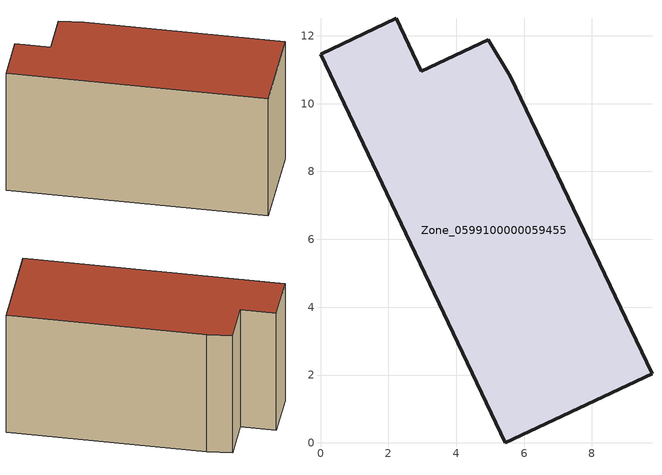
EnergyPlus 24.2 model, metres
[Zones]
Zone_0599100000059455
 floor ground (C_G): 2.98,10.95 4.95,11.88 5.6,10.81 9.77,2.04 5.45,0 0,11.46 2.23,12.52 z0
 wall outside (C_F): 4.95,11.88 2.98,10.95 2.23,12.52 0,11.46 5.45,0 9.77,2.04 5.6,10.81 4.95,11.88 z0:6.86
 roof outside (C_R): 5.45,0 9.77,2.04 5.6,10.81 4.95,11.88 2.98,10.95 2.23,12.52 0,11.46 z6.86
[BUILDING]
Pand.0599100000059455: North Axis=0; Terrain=City; Loads Convergence Tolerance Value=0.04; Temperature Convergence Tolerance Value=0.4; Solar Distribution=FullExterior; Maximum Number of Warmup Days=25; Minimum Number of Warmup Days=1
[Site:Location]
Rotterdam.The.Hague.AP_ZH_NLD Design_Conditions: Latitude=51.96; Longitude=4.45; Time Zone=1; Elevation=-4.5
[SITE:GROUNDTEMPERATURE:BUILDINGSURFACE]
18, 18, 18, 18, 18, 18, 18, 18, 18, 18, 18, 18
[MATERIAL] Thermal Absorptance=0.9; Solar Absorptance=0.7; Visible Absorptance=0.7
Name | Roughness | Thickness | Conductivity | Density | Specific Heat
G.TI.1992-2005 | MediumSmooth | 0.15 | 0.06 | 540 | 1210
F.TI.1992-2005 | Rough | 0.3 | 0.12 | 1920 | 840
R.TI.1992-2005 | MediumRough | 0.2 | 0.08 | 1500 | 1000
[CONSTRUCTION]
C_G: G.TI.1992-2005
C_F: F.TI.1992-2005
C_R: R.TI.1992-2005
[ZONE]
Zone_0599100000059455: Type=1; Multiplier=1; Ceiling Height=Autocalculate; Volume=Autocalculate; Floor Area=autocalculate; Part of Total Floor Area=Yes
[ZONEINFILTRATION:DESIGNFLOWRATE]
Infil_Zone_0599100000059455: Zone or ZoneList or Space or SpaceList=Zone_0599100000059455; Schedule=AlwaysOn; Design Flow Rate Calculation Method=Flow/Area; Flow Rate per Floor Area=0.0015; Constant Term Coefficient=1; Temperature Term Coefficient=0; Velocity Term Coefficient=0; Velocity Squared Term Coefficient=0
[HVACTEMPLATE:ZONE:IDEALLOADSAIRSYSTEM]
Zone_0599100000059455: Maximum Heating Supply Air Temperature=50; Minimum Cooling Supply Air Temperature=13; Maximum Heating Supply Air Humidity Ratio=0.0156; Minimum Cooling Supply Air Humidity Ratio=0.0077; Heating Limit=NoLimit; Cooling Limit=NoLimit; Dehumidification Control Type=ConstantSensibleHeatRatio; Cooling Sensible Heat Ratio=0.7; Dehumidification Setpoint=60; Humidification Control Type=None; Humidification Setpoint=30; Outdoor Air Method=None; Outdoor Air Flow Rate per Person=0.00944; Outdoor Air Flow Rate per Zone Floor Area=0; Outdoor Air Flow Rate per Zone=0; Demand Controlled Ventilation Type=None; Outdoor Air Economizer Type=NoEconomizer; Heat Recovery Type=None; Sensible Heat Recovery Effectiveness=0.7; Latent Heat Recovery Effectiveness=0.65
[ZONECONTROL:THERMOSTAT]
ThermostatControl_Zone_0599100000059455: Zone or ZoneList=Zone_0599100000059455; Control Type Schedule=DualSetpointControlType; Control 1=Thermostat_Zone_0599100000059455; Temperature Difference Between Cutout And Setpoint=0
[THERMOSTATSETPOINT:DUALSETPOINT]
Thermostat_Zone_0599100000059455: Heating Setpoint Temperature Schedule=HeatingSetpoint_Zone_0599100000059455; Cooling Setpoint Temperature Schedule=CoolingSetpoint_Zone_0599100000059455
[SCHEDULE:COMPACT]
HeatingSetpoint_Zone_0599100000059455: Through: 12/31, For: AllDays, Until: 24:00, 21
CoolingSetpoint_Zone_0599100000059455: Through: 12/31, For: AllDays, Until: 24:00, 24
DualSetpointControlType: Through: 12/31, For: AllDays, Until: 24:00, 4
AlwaysOn: Through: 12/31, For: AllDays, Until: 24:00, 1
